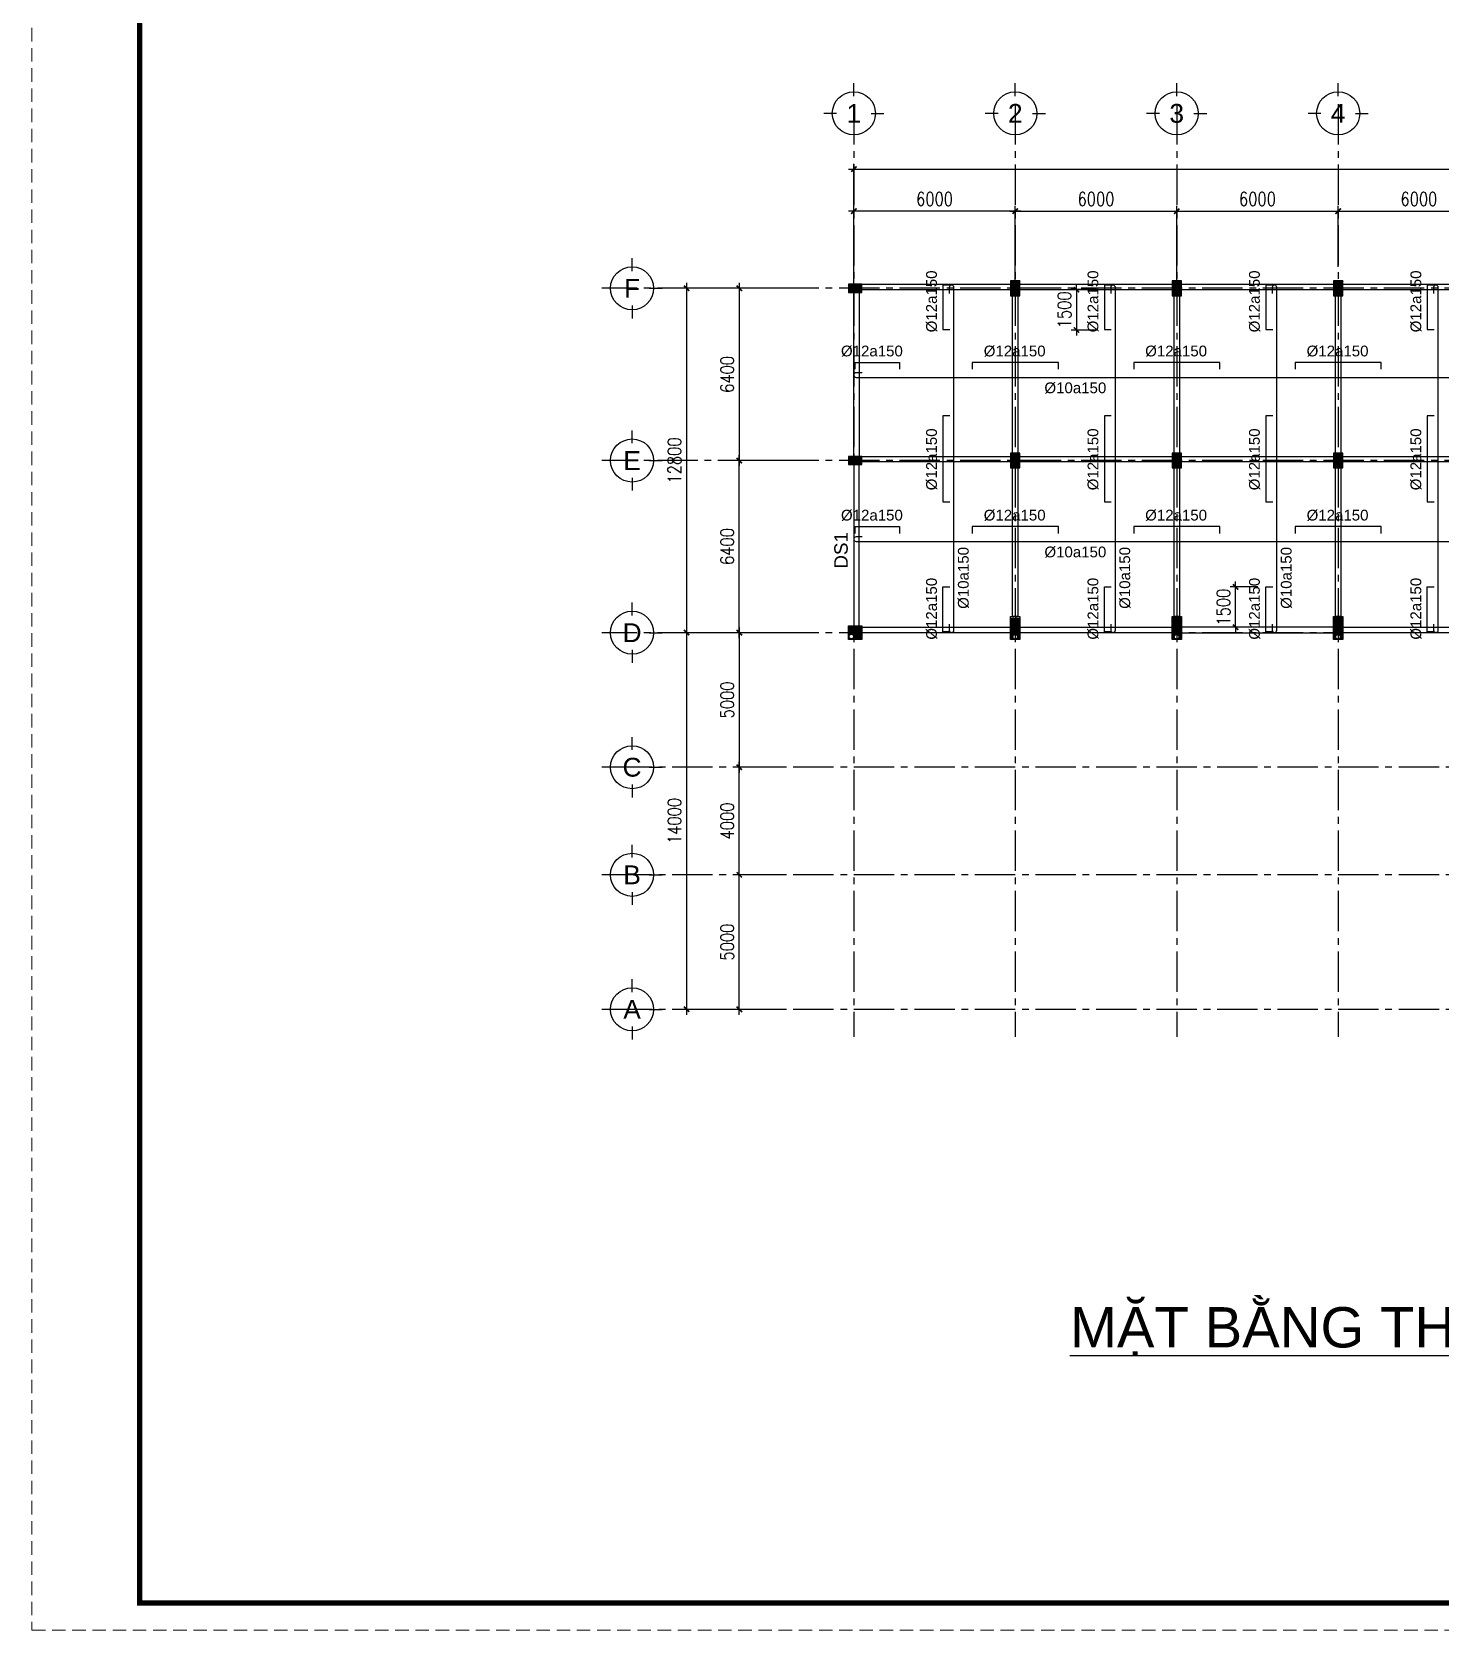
# Model space of a CAD drawing. Header units: inches. Extents: x 651127 to 1529722, y 768575 to 1021311.
# Drawn here: x 651127 to 703456, y 902511 to 961911 of the extents above; entities that cross this region are included whole.
import ezdxf
from ezdxf.enums import TextEntityAlignment as Align

# ---------------------------------------------------------------- set-up
doc = ezdxf.new("R2010")
doc.units = ezdxf.units.IN
doc.header["$LTSCALE"] = 1000
doc.header["$MEASUREMENT"] = 0
doc.linetypes.add('CENTER2', pattern=[1.125, 0.75, -0.125, 0.125, -0.125])
doc.linetypes.add('HIDDEN', pattern=[0.375, 0.25, -0.125])
doc.layers.get('DEFPOINTS').update_dxf_attribs({"color": 8, "lineweight": 9})
for name, color, linetype in [('DWGshare.com_1', 7, 'Continuous'), ('DWGshare.com_10', 7, 'Continuous'), ('DWGshare.com_15', 1, 'Continuous'), ('DWGshare.com_25', 154, 'Continuous'), ('DWGshare.com_3', 7, 'Continuous'), ('DWGshare.com_4', 8, 'CENTER2'), ('DWGshare.com_6', 40, 'Continuous')]:
    doc.layers.add(name, color=color, linetype=linetype)
doc.layers.add('DWGshare.com_23', color=147, linetype='Continuous', lineweight=0)
doc.styles.add('DWGshare.com_2', font='VHELVEB.TTF')
doc.styles.add('DWGshare.com_4', font='romans.shx', dxfattribs={"width": 0.8})
doc.styles.add('DWGshare.com_8', font='VHELVEB.TTF')
doc.dimstyles.new('DWGshare.com_5', dxfattribs={"dimscale": 200, "dimtxt": 2.5, "dimasz": 1, "dimexe": 1, "dimexo": 1.5, "dimgap": 1, "dimtad": 1, "dimdec": 0, "dimzin": 0, "dimdsep": 46, "dimtxsty": 'DWGshare.com_4', "dimblk": 'DWGshare.com_1', "dimcen": 1.5, "dimdle": 1, "dimclrd": 256, "dimclre": 256, "dimclrt": 7, "dimadec": 0, "dimazin": 0, "dimtfac": 1, "dimtdec": 0, "dimtix": 1, "dimtmove": 2, "dimatfit": 3, "dimfxl": 1, "dimtolj": 1, "dimtzin": 0, "dimarcsym": 0})
pattern_1 = [(135, (1273707.887, 972524.028), (-26.5165043, -26.5165043), [])]

# ---------------------------------------------------------------- blocks, each defined once
blk = doc.blocks.new('DWGshare.com_1')
at = {"color": 0, "linetype": 'ByBlock', "const_width": 0.3}
blk.add_lwpolyline([(-0.5, -0.5), (0.5, 0.5)], dxfattribs=at)
blk = doc.blocks.new('*D169')
at = {"layer": 'DEFPOINTS', "color": 0, "transparency": 16777216}
for p in [(693671, 955250), (687671, 952156), (693671, 952156)]:
    blk.add_point(p, dxfattribs=at)
at = {"layer": 'DWGshare.com_23', "lineweight": -2, "transparency": 16777216}
for p, q in [((687471, 955250), (693871, 955250)), ((687671, 952456), (687671, 955450)), ((693671, 952456), (693671, 955450))]:
    blk.add_line(p, q, dxfattribs=at)
at = {"layer": 'DWGshare.com_23', "lineweight": -2, "transparency": 16777216, "xscale": 200, "yscale": 200, "zscale": 200, "rotation": 180}
blk.add_blockref('DWGshare.com_1', (687671, 955250), dxfattribs=at)
at = {"layer": 'DWGshare.com_23', "lineweight": -2, "transparency": 16777216, "xscale": 200, "yscale": 200, "zscale": 200}
blk.add_blockref('DWGshare.com_1', (693671, 955250), dxfattribs=at)
at = {"layer": 'DWGshare.com_23', "color": 7, "transparency": 16777216, "insert": (690671, 955700), "char_height": 500, "attachment_point": 5, "style": 'DWGshare.com_4'}
blk.add_mtext('\\A1;6000', dxfattribs=at)
blk = doc.blocks.new('*D170')
at = {"layer": 'DEFPOINTS', "color": 0, "transparency": 16777216}
for p in [(699671, 955250), (699671, 952885), (693671, 952156)]:
    blk.add_point(p, dxfattribs=at)
at = {"layer": 'DWGshare.com_23', "lineweight": -2, "transparency": 16777216}
for p, q in [((693471, 955250), (699871, 955250)), ((693671, 952456), (693671, 955450)), ((699671, 953185), (699671, 955450))]:
    blk.add_line(p, q, dxfattribs=at)
at = {"layer": 'DWGshare.com_23', "lineweight": -2, "transparency": 16777216, "xscale": 200, "yscale": 200, "zscale": 200, "rotation": 180}
blk.add_blockref('DWGshare.com_1', (693671, 955250), dxfattribs=at)
at = {"layer": 'DWGshare.com_23', "lineweight": -2, "transparency": 16777216, "xscale": 200, "yscale": 200, "zscale": 200}
blk.add_blockref('DWGshare.com_1', (699671, 955250), dxfattribs=at)
at = {"layer": 'DWGshare.com_23', "color": 7, "transparency": 16777216, "insert": (696671, 955700), "char_height": 500, "attachment_point": 5, "style": 'DWGshare.com_4'}
blk.add_mtext('\\A1;6000', dxfattribs=at)
blk = doc.blocks.new('*D171')
at = {"layer": 'DEFPOINTS', "color": 0, "transparency": 16777216}
for p in [(705671, 955250), (699671, 952885), (705671, 952885)]:
    blk.add_point(p, dxfattribs=at)
at = {"layer": 'DWGshare.com_23', "lineweight": -2, "transparency": 16777216}
for p, q in [((699471, 955250), (705871, 955250)), ((699671, 953185), (699671, 955450)), ((705671, 953185), (705671, 955450))]:
    blk.add_line(p, q, dxfattribs=at)
at = {"layer": 'DWGshare.com_23', "lineweight": -2, "transparency": 16777216, "xscale": 200, "yscale": 200, "zscale": 200, "rotation": 180}
blk.add_blockref('DWGshare.com_1', (699671, 955250), dxfattribs=at)
at = {"layer": 'DWGshare.com_23', "lineweight": -2, "transparency": 16777216, "xscale": 200, "yscale": 200, "zscale": 200}
blk.add_blockref('DWGshare.com_1', (705671, 955250), dxfattribs=at)
at = {"layer": 'DWGshare.com_23', "color": 7, "transparency": 16777216, "insert": (702671, 955700), "char_height": 500, "attachment_point": 5, "style": 'DWGshare.com_4'}
blk.add_mtext('\\A1;6000', dxfattribs=at)
blk = doc.blocks.new('*D182')
at = {"layer": 'DEFPOINTS', "color": 0, "transparency": 16777216}
for p in [(681671, 955250), (681671, 952156), (687671, 952156)]:
    blk.add_point(p, dxfattribs=at)
at = {"layer": 'DWGshare.com_23', "lineweight": -2, "transparency": 16777216}
for p, q in [((687871, 955250), (681471, 955250)), ((681671, 952456), (681671, 955450)), ((687671, 952456), (687671, 955450))]:
    blk.add_line(p, q, dxfattribs=at)
at = {"layer": 'DWGshare.com_23', "lineweight": -2, "transparency": 16777216, "xscale": 200, "yscale": 200, "zscale": 200, "rotation": 180}
blk.add_blockref('DWGshare.com_1', (681671, 955250), dxfattribs=at)
at = {"layer": 'DWGshare.com_23', "lineweight": -2, "transparency": 16777216, "xscale": 200, "yscale": 200, "zscale": 200}
blk.add_blockref('DWGshare.com_1', (687671, 955250), dxfattribs=at)
at = {"layer": 'DWGshare.com_23', "color": 7, "transparency": 16777216, "insert": (684671, 955700), "char_height": 500, "attachment_point": 5, "style": 'DWGshare.com_4'}
blk.add_mtext('\\A1;6000', dxfattribs=at)
blk = doc.blocks.new('DWGshare.com_2')
for p, q in [((0, 320), (0, 560)), ((-320, 0), (-560, 0)), ((320, 0), (560, 0)), ((0, -320), (0, -560))]:
    blk.add_line(p, q)
blk.add_circle((0, 0), 400)
at = {"linetype": 'Continuous', "style": 'DWGshare.com_2'}
blk.add_attdef('2', text='', height=350, dxfattribs=at).set_placement((0, 0), align=Align.MIDDLE_CENTER)
blk = doc.blocks.new('*D166')
at = {"layer": 'DEFPOINTS', "color": 0, "transparency": 16777216}
for p in [(679368, 952382), (677414, 945982), (679368, 945982)]:
    blk.add_point(p, dxfattribs=at)
at = {"layer": 'DWGshare.com_23', "lineweight": -2, "transparency": 16777216}
for p, q in [((679068, 952382), (677214, 952382)), ((677414, 952582), (677414, 945782)), ((679068, 945982), (677214, 945982))]:
    blk.add_line(p, q, dxfattribs=at)
at = {"layer": 'DWGshare.com_23', "lineweight": -2, "transparency": 16777216, "xscale": 200, "yscale": 200, "zscale": 200}
for p, rotation in [((677414, 952382), 90), ((677414, 945982), 270)]:
    blk.add_blockref('DWGshare.com_1', p, dxfattribs=dict(at, rotation=rotation))
at = {"layer": 'DWGshare.com_23', "color": 7, "transparency": 16777216, "insert": (676964, 949182), "char_height": 500, "attachment_point": 5, "rotation": 90, "style": 'DWGshare.com_4'}
blk.add_mtext('\\A1;6400', dxfattribs=at)
blk = doc.blocks.new('*D167')
at = {"layer": 'DEFPOINTS', "color": 0, "transparency": 16777216}
for p in [(677414, 945982), (679368, 945982), (679368, 939582)]:
    blk.add_point(p, dxfattribs=at)
at = {"layer": 'DWGshare.com_23', "lineweight": -2, "transparency": 16777216}
for p, q in [((679068, 945982), (677214, 945982)), ((677414, 939382), (677414, 946182)), ((679068, 939582), (677214, 939582))]:
    blk.add_line(p, q, dxfattribs=at)
at = {"layer": 'DWGshare.com_23', "lineweight": -2, "transparency": 16777216, "xscale": 200, "yscale": 200, "zscale": 200}
for p, rotation in [((677414, 945982), 90), ((677414, 939582), 270)]:
    blk.add_blockref('DWGshare.com_1', p, dxfattribs=dict(at, rotation=rotation))
at = {"layer": 'DWGshare.com_23', "color": 7, "transparency": 16777216, "insert": (676964, 942782), "char_height": 500, "attachment_point": 5, "rotation": 90, "style": 'DWGshare.com_4'}
blk.add_mtext('\\A1;6400', dxfattribs=at)
blk = doc.blocks.new('*D168')
at = {"layer": 'DEFPOINTS', "color": 0, "transparency": 16777216}
for p in [(679068, 952382), (675455, 939582), (679068, 939582)]:
    blk.add_point(p, dxfattribs=at)
at = {"layer": 'DWGshare.com_23', "lineweight": -2, "transparency": 16777216}
for p, q in [((678768, 952382), (675255, 952382)), ((675455, 952582), (675455, 939382)), ((678768, 939582), (675255, 939582))]:
    blk.add_line(p, q, dxfattribs=at)
at = {"layer": 'DWGshare.com_23', "lineweight": -2, "transparency": 16777216, "xscale": 200, "yscale": 200, "zscale": 200}
for p, rotation in [((675455, 952382), 90), ((675455, 939582), 270)]:
    blk.add_blockref('DWGshare.com_1', p, dxfattribs=dict(at, rotation=rotation))
at = {"layer": 'DWGshare.com_23', "color": 7, "transparency": 16777216, "insert": (675005, 945982), "char_height": 500, "attachment_point": 5, "rotation": 90, "style": 'DWGshare.com_4'}
blk.add_mtext('\\A1;12800', dxfattribs=at)
blk = doc.blocks.new('*D192')
at = {"layer": 'DEFPOINTS', "color": 0, "transparency": 16777216}
for p in [(679368, 939582), (677414, 934582), (679368, 934582)]:
    blk.add_point(p, dxfattribs=at)
at = {"layer": 'DWGshare.com_23', "lineweight": -2, "transparency": 16777216}
for p, q in [((677414, 939782), (677414, 934382)), ((679068, 939582), (677214, 939582)), ((679068, 934582), (677214, 934582))]:
    blk.add_line(p, q, dxfattribs=at)
at = {"layer": 'DWGshare.com_23', "lineweight": -2, "transparency": 16777216, "xscale": 200, "yscale": 200, "zscale": 200}
for p, rotation in [((677414, 939582), 90), ((677414, 934582), 270)]:
    blk.add_blockref('DWGshare.com_1', p, dxfattribs=dict(at, rotation=rotation))
at = {"layer": 'DWGshare.com_23', "color": 7, "transparency": 16777216, "insert": (676964, 937082), "char_height": 500, "attachment_point": 5, "rotation": 90, "style": 'DWGshare.com_4'}
blk.add_mtext('\\A1;5000', dxfattribs=at)
blk = doc.blocks.new('*D193')
at = {"layer": 'DEFPOINTS', "color": 0, "transparency": 16777216}
for p in [(677414, 934582), (679368, 934582), (679368, 930582)]:
    blk.add_point(p, dxfattribs=at)
at = {"layer": 'DWGshare.com_23', "lineweight": -2, "transparency": 16777216}
for p, q in [((679068, 934582), (677214, 934582)), ((677414, 930382), (677414, 934782)), ((679068, 930582), (677214, 930582))]:
    blk.add_line(p, q, dxfattribs=at)
at = {"layer": 'DWGshare.com_23', "lineweight": -2, "transparency": 16777216, "xscale": 200, "yscale": 200, "zscale": 200}
for p, rotation in [((677414, 934582), 90), ((677414, 930582), 270)]:
    blk.add_blockref('DWGshare.com_1', p, dxfattribs=dict(at, rotation=rotation))
at = {"layer": 'DWGshare.com_23', "color": 7, "transparency": 16777216, "insert": (676964, 932582), "char_height": 500, "attachment_point": 5, "rotation": 90, "style": 'DWGshare.com_4'}
blk.add_mtext('\\A1;4000', dxfattribs=at)
blk = doc.blocks.new('*D194')
at = {"layer": 'DEFPOINTS', "color": 0, "transparency": 16777216}
for p in [(677414, 930582), (679368, 930582), (679368, 925582)]:
    blk.add_point(p, dxfattribs=at)
at = {"layer": 'DWGshare.com_23', "lineweight": -2, "transparency": 16777216}
for p, q in [((679068, 930582), (677214, 930582)), ((677414, 925382), (677414, 930782)), ((679068, 925582), (677214, 925582))]:
    blk.add_line(p, q, dxfattribs=at)
at = {"layer": 'DWGshare.com_23', "lineweight": -2, "transparency": 16777216, "xscale": 200, "yscale": 200, "zscale": 200}
for p, rotation in [((677414, 930582), 90), ((677414, 925582), 270)]:
    blk.add_blockref('DWGshare.com_1', p, dxfattribs=dict(at, rotation=rotation))
at = {"layer": 'DWGshare.com_23', "color": 7, "transparency": 16777216, "insert": (676964, 928082), "char_height": 500, "attachment_point": 5, "rotation": 90, "style": 'DWGshare.com_4'}
blk.add_mtext('\\A1;5000', dxfattribs=at)
blk = doc.blocks.new('*D195')
at = {"layer": 'DEFPOINTS', "color": 0, "transparency": 16777216}
for p in [(677409, 939582), (675455, 925582), (679068, 925582)]:
    blk.add_point(p, dxfattribs=at)
at = {"layer": 'DWGshare.com_23', "lineweight": -2, "transparency": 16777216}
for p, q in [((675455, 939782), (675455, 925382)), ((677109, 939582), (675255, 939582)), ((678768, 925582), (675255, 925582))]:
    blk.add_line(p, q, dxfattribs=at)
at = {"layer": 'DWGshare.com_23', "lineweight": -2, "transparency": 16777216, "xscale": 200, "yscale": 200, "zscale": 200}
for p, rotation in [((675455, 939582), 90), ((675455, 925582), 270)]:
    blk.add_blockref('DWGshare.com_1', p, dxfattribs=dict(at, rotation=rotation))
at = {"layer": 'DWGshare.com_23', "color": 7, "transparency": 16777216, "insert": (675005, 932582), "char_height": 500, "attachment_point": 5, "rotation": 90, "style": 'DWGshare.com_4'}
blk.add_mtext('\\A1;14000', dxfattribs=at)
blk = doc.blocks.new('*D196')
at = {"layer": 'DEFPOINTS', "color": 0, "transparency": 16777216}
for p in [(777671, 956813), (681671, 953953), (777671, 953185)]:
    blk.add_point(p, dxfattribs=at)
at = {"layer": 'DWGshare.com_23', "lineweight": -2, "transparency": 16777216}
for p, q in [((681671, 954253), (681671, 957013)), ((777671, 953485), (777671, 957013)), ((681471, 956813), (777871, 956813))]:
    blk.add_line(p, q, dxfattribs=at)
at = {"layer": 'DWGshare.com_23', "lineweight": -2, "transparency": 16777216, "xscale": 200, "yscale": 200, "zscale": 200, "rotation": 180}
blk.add_blockref('DWGshare.com_1', (681671, 956813), dxfattribs=at)
at = {"layer": 'DWGshare.com_23', "lineweight": -2, "transparency": 16777216, "xscale": 200, "yscale": 200, "zscale": 200}
blk.add_blockref('DWGshare.com_1', (777671, 956813), dxfattribs=at)
at = {"layer": 'DWGshare.com_23', "color": 7, "transparency": 16777216, "insert": (729671, 957263), "char_height": 500, "attachment_point": 5, "style": 'DWGshare.com_4'}
blk.add_mtext('\\A1;96000', dxfattribs=at)
blk = doc.blocks.new('*D1157')
at = {"layer": 'DEFPOINTS', "color": 0, "transparency": 16777216}
for p in [(695856, 941282), (696983, 941282), (696983, 939782)]:
    blk.add_point(p, dxfattribs=at)
at = {"layer": 'DWGshare.com_23', "lineweight": -2, "transparency": 16777216}
for p, q in [((696683, 941282), (695656, 941282)), ((695856, 941282), (695856, 941482)), ((695856, 939782), (695856, 941282)), ((696683, 939782), (695656, 939782)), ((695856, 939782), (695856, 939582))]:
    blk.add_line(p, q, dxfattribs=at)
at = {"layer": 'DWGshare.com_23', "lineweight": -2, "transparency": 16777216, "xscale": 200, "yscale": 200, "zscale": 200}
for p, rotation in [((695856, 941282), 270), ((695856, 939782), 90)]:
    blk.add_blockref('DWGshare.com_1', p, dxfattribs=dict(at, rotation=rotation))
at = {"layer": 'DWGshare.com_23', "color": 7, "transparency": 16777216, "insert": (695405, 940532), "char_height": 500, "attachment_point": 5, "rotation": 90, "style": 'DWGshare.com_4'}
blk.add_mtext('\\A1;1500', dxfattribs=at)
blk = doc.blocks.new('*D1161')
at = {"layer": 'DEFPOINTS', "color": 0, "transparency": 16777216}
for p in [(690983, 952332), (689946, 950832), (690983, 950832)]:
    blk.add_point(p, dxfattribs=at)
at = {"layer": 'DWGshare.com_23', "lineweight": -2, "transparency": 16777216}
for p, q in [((690683, 952332), (689746, 952332)), ((689946, 952332), (689946, 952532)), ((689946, 952332), (689946, 950832)), ((690683, 950832), (689746, 950832)), ((689946, 950832), (689946, 950632))]:
    blk.add_line(p, q, dxfattribs=at)
at = {"layer": 'DWGshare.com_23', "lineweight": -2, "transparency": 16777216, "xscale": 200, "yscale": 200, "zscale": 200}
for p, rotation in [((689946, 952332), 270), ((689946, 950832), 90)]:
    blk.add_blockref('DWGshare.com_1', p, dxfattribs=dict(at, rotation=rotation))
at = {"layer": 'DWGshare.com_23', "color": 7, "transparency": 16777216, "insert": (689496, 951582), "char_height": 500, "attachment_point": 5, "rotation": 90, "style": 'DWGshare.com_4'}
blk.add_mtext('\\A1;1500', dxfattribs=at)

msp = doc.modelspace()

# ---------------------------------------------------------------- hatches: boundary and pattern name
at = {"layer": 'DWGshare.com_25'}
h = msp.add_hatch(dxfattribs=at)
h.set_pattern_fill('ANSI31', color=256, scale=10, style=0)
h.set_pattern_definition([(45, (669811.284, 1015519.668), (-22.45064, 22.45064), [])])
h.paths.add_polyline_path([(681470.6, 952231.7), (681970.6, 952231.7), (681970.6, 952531.7), (681470.6, 952531.7)])
h = msp.add_hatch(dxfattribs=at)
h.set_pattern_fill('ANSI31', color=256, scale=10, angle=90, style=0)
h.set_pattern_definition([(135, (759428.22, 782598.22), (-22.4506403, -22.4506403), [])])
h.paths.add_polyline_path([(687845.6, 952656.7), (687495.6, 952656.7), (687495.6, 952106.7), (687845.6, 952106.7)])
h = msp.add_hatch(dxfattribs=at)
h.set_pattern_fill('ANSI31', color=256, scale=10, angle=90, style=0)
h.set_pattern_definition([(135, (765428.22, 782598.22), (-22.4506403, -22.4506403), [])])
h.paths.add_polyline_path([(693845.6, 952656.7), (693495.6, 952656.7), (693495.6, 952106.7), (693845.6, 952106.7)])
h = msp.add_hatch(dxfattribs=at)
h.set_pattern_fill('ANSI31', color=256, scale=10, angle=90, style=0)
h.set_pattern_definition([(135, (771428.22, 782598.22), (-22.4506403, -22.4506403), [])])
h.paths.add_polyline_path([(699845.6, 952656.7), (699495.6, 952656.7), (699495.6, 952106.7), (699845.6, 952106.7)])
h = msp.add_hatch(dxfattribs=at)
h.set_pattern_fill('ANSI31', color=256, scale=10, angle=90, style=0)
h.set_pattern_definition([(135, (759428.22, 776198.22), (-22.4506403, -22.4506403), [])])
h.paths.add_polyline_path([(687845.6, 946256.7), (687495.6, 946256.7), (687495.6, 945706.7), (687845.6, 945706.7)])
h = msp.add_hatch(dxfattribs=at)
h.set_pattern_fill('ANSI31', color=256, scale=10, angle=90, style=0)
h.set_pattern_definition([(135, (765428.22, 776198.22), (-22.4506403, -22.4506403), [])])
h.paths.add_polyline_path([(693845.6, 946256.7), (693495.6, 946256.7), (693495.6, 945706.7), (693845.6, 945706.7)])
h = msp.add_hatch(dxfattribs=at)
h.set_pattern_fill('ANSI31', color=256, scale=10, angle=90, style=0)
h.set_pattern_definition([(135, (771428.22, 776198.22), (-22.4506403, -22.4506403), [])])
h.paths.add_polyline_path([(699845.6, 946256.7), (699495.6, 946256.7), (699495.6, 945706.7), (699845.6, 945706.7)])
h = msp.add_hatch(dxfattribs=at)
h.set_pattern_fill('ANSI31', color=256, scale=10, angle=90, style=0)
h.set_pattern_definition([(135, (771428.22, 776198.22), (-22.4506403, -22.4506403), [])])
h.paths.add_polyline_path([(699845.6, 946256.7), (699495.6, 946256.7), (699495.6, 945706.7), (699845.6, 945706.7)])
h = msp.add_hatch(dxfattribs=at)
h.set_pattern_fill('ANSI31', color=256, scale=10, style=0)
h.set_pattern_definition([(45, (669811.284, 1009119.668), (-22.45064, 22.45064), [])])
h.paths.add_polyline_path([(681470.6, 945831.7), (681970.6, 945831.7), (681970.6, 946131.7), (681470.6, 946131.7)])
h = msp.add_hatch(dxfattribs=at)
h.set_pattern_fill('ANSI31', color=256, scale=300, angle=90, style=0)
h.set_pattern_definition(pattern_1)
h.paths.add_polyline_path([(681970.6, 939581.7), (681670.6, 939581.7), (681670.6, 939331.7), (681970.6, 939331.7)])
h.paths.add_polyline_path([(681970.6, 939731.7), (681970.6, 939831.7), (681670.6, 939831.7), (681670.6, 939581.7), (681970.6, 939581.7)])
h.paths.add_polyline_path([(681670.6, 939831.7), (681470.6, 939831.7), (681470.6, 939581.7), (681670.6, 939581.7)])
h.paths.add_polyline_path([(681670.6, 939581.7), (681470.6, 939581.7), (681470.6, 939331.7), (681670.6, 939331.7)])
h.paths.add_polyline_path([(681663.6, 939440.7, -1), (681495.6, 939440.7, -1)], flags=16)
h = msp.add_hatch(dxfattribs=at)
h.set_pattern_fill('ANSI31', color=256, scale=300, style=0)
h.set_pattern_definition([(45, (1249707.887, 972524.028), (-26.5165043, 26.5165043), [])])
h.paths.add_polyline_path([(687845.6, 939581.7), (687670.6, 939581.7), (687670.6, 939513, -0.3957177), (687749.3, 939429.2, -0.3957177), (687670.6, 939345.3), (687670.6, 939331.7), (687845.6, 939331.7)])
h.paths.add_polyline_path([(687845.6, 939781.7), (687845.6, 940131.7), (687670.6, 940131.7), (687670.6, 939581.7), (687845.6, 939581.7)])
h.paths.add_polyline_path([(687670.6, 940131.7), (687495.6, 940131.7), (687495.6, 939581.7), (687670.6, 939581.7)])
h.paths.add_polyline_path([(687670.6, 939581.7), (687495.6, 939581.7), (687495.6, 939331.7), (687670.6, 939331.7), (687670.6, 939345.3, -0.4329545), (687581.3, 939429.2, -0.4329545), (687670.6, 939513)])
h = msp.add_hatch(dxfattribs=at)
h.set_pattern_fill('ANSI31', color=256, scale=300, angle=90, style=0)
h.set_pattern_definition(pattern_1)
h.paths.add_polyline_path([(693845.6, 940181.7), (693670.6, 940181.7), (693670.6, 939581.7), (693845.6, 939581.7)])
h.paths.add_polyline_path([(693670.6, 940181.7), (693495.6, 940181.7), (693495.6, 939581.7), (693670.6, 939581.7)])
h.paths.add_polyline_path([(693670.6, 939513), (693670.6, 939581.7), (693495.6, 939581.7), (693495.6, 939331.7), (693670.6, 939331.7), (693670.6, 939345.3, -0.4329545), (693581.3, 939429.2, -0.4329545)])
h.paths.add_polyline_path([(693845.6, 939581.7), (693670.6, 939581.7), (693670.6, 939513, -0.3957177), (693749.3, 939429.2, -0.3957177), (693670.6, 939345.3), (693670.6, 939331.7), (693845.6, 939331.7)])
h = msp.add_hatch(dxfattribs=at)
h.set_pattern_fill('ANSI31', color=256, scale=300, angle=90, style=0)
h.set_pattern_definition(pattern_1)
h.paths.add_polyline_path([(699845.6, 940181.7), (699670.6, 940181.7), (699670.6, 939581.7), (699845.6, 939581.7)])
h.paths.add_polyline_path([(699670.6, 940181.7), (699495.6, 940181.7), (699495.6, 939581.7), (699670.6, 939581.7)])
h.paths.add_polyline_path([(699670.6, 939581.7), (699495.6, 939581.7), (699495.6, 939331.7), (699670.6, 939331.7), (699670.6, 939345.3, -0.4329545), (699581.3, 939429.2, -0.4329545), (699670.6, 939513)])
h.paths.add_polyline_path([(699845.6, 939581.7), (699670.6, 939581.7), (699670.6, 939513, -0.3957177), (699749.3, 939429.2, -0.3957177), (699670.6, 939345.3), (699670.6, 939331.7), (699845.6, 939331.7)])

# ---------------------------------------------------------------- linework, layer by layer
at = {"layer": 'DEFPOINTS', "linetype": 'HIDDEN', "ltscale": 2}
msp.add_lwpolyline([(651126.5, 902510.6), (819326.5, 902510.6), (819326.5, 1021310.6), (651126.5, 1021310.6)], close=True, dxfattribs=at)
at = {"layer": 'DWGshare.com_1', "const_width": 200}
msp.add_lwpolyline([(655126.5, 903510.6), (818326.5, 903510.6), (818326.5, 1020310.6), (655126.5, 1020310.6)], close=True, dxfattribs=at)
at = {"layer": 'DWGshare.com_15'}
for centre in [(681579.6, 939440.7), (687665.3, 939429.2), (693665.3, 939429.2), (699665.3, 939429.2)]:
    msp.add_circle(centre, 84, dxfattribs=at)
at = {"layer": 'DWGshare.com_3'}
msp.add_line((681970.6, 939531.7), (681970.6, 939731.7), dxfattribs=at)
msp.add_line((681970.6, 939531.7), (681970.6, 939731.7), dxfattribs=at)
for points in [[(681470.6, 952231.7), (681970.6, 952231.7), (681970.6, 952531.7), (681470.6, 952531.7)], [(681670.6, 952231.7), (681870.6, 952231.7), (681870.6, 946131.7), (681670.6, 946131.7)], [(687845.6, 952656.7), (687495.6, 952656.7), (687495.6, 952106.7), (687845.6, 952106.7)], [(687845.6, 952656.7), (687495.6, 952656.7), (687495.6, 952106.7), (687845.6, 952106.7)], [(693845.6, 952656.7), (693495.6, 952656.7), (693495.6, 952106.7), (693845.6, 952106.7)], [(693845.6, 952656.7), (693495.6, 952656.7), (693495.6, 952106.7), (693845.6, 952106.7)], [(699845.6, 952656.7), (699495.6, 952656.7), (699495.6, 952106.7), (699845.6, 952106.7)], [(699845.6, 952656.7), (699495.6, 952656.7), (699495.6, 952106.7), (699845.6, 952106.7)], [(687770.6, 946256.7), (687570.6, 946256.7), (687570.6, 952106.7), (687770.6, 952106.7)], [(693770.6, 946256.7), (693570.6, 946256.7), (693570.6, 952106.7), (693770.6, 952106.7)], [(699770.6, 946256.7), (699570.6, 946256.7), (699570.6, 952106.7), (699770.6, 952106.7)], [(687845.6, 946256.7), (687495.6, 946256.7), (687495.6, 945706.7), (687845.6, 945706.7)], [(687845.6, 946256.7), (687495.6, 946256.7), (687495.6, 945706.7), (687845.6, 945706.7)], [(693845.6, 946256.7), (693495.6, 946256.7), (693495.6, 945706.7), (693845.6, 945706.7)], [(693845.6, 946256.7), (693495.6, 946256.7), (693495.6, 945706.7), (693845.6, 945706.7)], [(699845.6, 946256.7), (699495.6, 946256.7), (699495.6, 945706.7), (699845.6, 945706.7)], [(699845.6, 946256.7), (699495.6, 946256.7), (699495.6, 945706.7), (699845.6, 945706.7)], [(699845.6, 946256.7), (699495.6, 946256.7), (699495.6, 945706.7), (699845.6, 945706.7)], [(699845.6, 946256.7), (699495.6, 946256.7), (699495.6, 945706.7), (699845.6, 945706.7)], [(681470.6, 945831.7), (681970.6, 945831.7), (681970.6, 946131.7), (681470.6, 946131.7)], [(681670.6, 939831.7), (681870.6, 939831.7), (681870.6, 945831.7), (681670.6, 945831.7)], [(687770.6, 940181.7), (687570.6, 940181.7), (687570.6, 945956.7), (687770.6, 945956.7)], [(693770.6, 940181.7), (693570.6, 940181.7), (693570.6, 945706.7), (693770.6, 945706.7)], [(699770.6, 940181.7), (699570.6, 940181.7), (699570.6, 945956.7), (699770.6, 945956.7)], [(681470.6, 939831.7), (681970.6, 939831.7), (681970.6, 939331.7), (681470.6, 939331.7)], [(687495.6, 940181.7), (687845.6, 940181.7), (687845.6, 939331.7), (687495.6, 939331.7)], [(687495.6, 940181.7), (687845.6, 940181.7), (687845.6, 939331.7), (687495.6, 939331.7)], [(693495.6, 940181.7), (693845.6, 940181.7), (693845.6, 939331.7), (693495.6, 939331.7)], [(693495.6, 940181.7), (693845.6, 940181.7), (693845.6, 939331.7), (693495.6, 939331.7)], [(699495.6, 939581.7), (699495.6, 939781.7), (693845.6, 939781.7), (693845.6, 939581.7)], [(699495.6, 940181.7), (699845.6, 940181.7), (699845.6, 939331.7), (699495.6, 939331.7)], [(699495.6, 940181.7), (699845.6, 940181.7), (699845.6, 939331.7), (699495.6, 939331.7)], [(699845.6, 939581.7), (699845.6, 939781.7), (705495.6, 939781.7), (705495.6, 939581.7)]]:
    msp.add_lwpolyline(points, close=True, dxfattribs=at)
for points in [[(681970.6, 952531.7), (687495.6, 952531.7), (687495.6, 952331.7), (681970.6, 952331.7)], [(687845.6, 952531.7), (693495.6, 952531.7), (693495.6, 952331.7), (687845.6, 952331.7)], [(693845.6, 952531.7), (699495.6, 952531.7), (699495.6, 952331.7), (693845.6, 952331.7)], [(699845.6, 952531.7), (705495.6, 952531.7), (705495.6, 952331.7), (699845.6, 952331.7)], [(681970.6, 946131.7), (687495.6, 946131.7), (687495.6, 945931.7), (681970.6, 945931.7)], [(687845.6, 946131.7), (693495.6, 946131.7), (693495.6, 945931.7), (687845.6, 945931.7)], [(693845.6, 946131.7), (699495.6, 946131.7), (699495.6, 945931.7), (693845.6, 945931.7)], [(699845.6, 946131.7), (705495.6, 946131.7), (705495.6, 945931.7), (699845.6, 945931.7)], [(681970.6, 939781.7), (687495.6, 939781.7)], [(681970.6, 939531.7), (681970.6, 939531.7), (681970.6, 939731.7), (681970.6, 939731.7)], [(687845.6, 939781.7), (693495.6, 939781.7), (693495.6, 939581.7), (687845.6, 939581.7)], [(687495.6, 939581.7), (681970.6, 939581.7)]]:
    msp.add_lwpolyline(points, dxfattribs=at)
at = {"layer": 'DWGshare.com_3', "color": 1}
for points in [[(685236.5, 952495.7), (684982.8, 952495.7), (684982.8, 950847.2), (685236.5, 950847.2)], [(691236.5, 952495.7), (690982.8, 952495.7), (690982.8, 950847.2), (691236.5, 950847.2)], [(697236.5, 952495.7), (696982.8, 952495.7), (696982.8, 950847.2), (697236.5, 950847.2)], [(703236.5, 952495.7), (702982.8, 952495.7), (702982.8, 950847.2), (703236.5, 950847.2)], [(681722, 949372.4), (681722, 949626.2), (683370.6, 949626.2), (683370.6, 949372.4)], [(689270.6, 949372.4), (689270.6, 949626.2), (686070.6, 949626.2), (686070.6, 949372.4)], [(695270.6, 949372.4), (695270.6, 949626.2), (692070.6, 949626.2), (692070.6, 949372.4)], [(701270.6, 949372.4), (701270.6, 949626.2), (698070.6, 949626.2), (698070.6, 949372.4)], [(685236.5, 947647.2), (684982.8, 947647.2), (684982.8, 944447.2), (685236.5, 944447.2)], [(691236.5, 947647.2), (690982.8, 947647.2), (690982.8, 944447.2), (691236.5, 944447.2)], [(697236.5, 947647.2), (696982.8, 947647.2), (696982.8, 944447.2), (697236.5, 944447.2)], [(703236.5, 947647.2), (702982.8, 947647.2), (702982.8, 944447.2), (703236.5, 944447.2)], [(681722, 943271.3), (681722, 943525), (683370.6, 943525), (683370.6, 943271.3)], [(689270.6, 943271.3), (689270.6, 943525), (686070.6, 943525), (686070.6, 943271.3)], [(695270.6, 943271.3), (695270.6, 943525), (692070.6, 943525), (692070.6, 943271.3)], [(701270.6, 943271.3), (701270.6, 943525), (698070.6, 943525), (698070.6, 943271.3)], [(685236.5, 939607.8), (684982.8, 939607.8), (684982.8, 941281.7), (685236.5, 941281.7)], [(691236.5, 939607.8), (690982.8, 939607.8), (690982.8, 941281.7), (691236.5, 941281.7)], [(697236.5, 939607.8), (696982.8, 939607.8), (696982.8, 941281.7), (697236.5, 941281.7)], [(703236.5, 939607.8), (702982.8, 939607.8), (702982.8, 941281.7), (703236.5, 941281.7)]]:
    msp.add_lwpolyline(points, dxfattribs=at)
for points in [[(685218.3, 939903.9), (685218.3, 939677.7, 1), (685389, 939677.7), (685389, 952416.7, 1), (685218.3, 952416.7), (685218.3, 952190.6)], [(691218.3, 939903.9), (691218.3, 939677.7, 1), (691389, 939677.7), (691389, 952416.7, 1), (691218.3, 952416.7), (691218.3, 952190.6)], [(697218.3, 939903.9), (697218.3, 939677.7, 1), (697389, 939677.7), (697389, 952416.7, 1), (697218.3, 952416.7), (697218.3, 952190.6)], [(703218.3, 939903.9), (703218.3, 939677.7, 1), (703389, 939677.7), (703389, 952416.7, 1), (703218.3, 952416.7), (703218.3, 952190.6)], [(681979.8, 949243.2), (681753.6, 949243.2, 1), (681753.6, 949072.4), (777566.2, 949072.4, 1), (777566.2, 949243.2), (777340, 949243.2)], [(681979.8, 943142), (681753.6, 943142, 1), (681753.6, 942971.3), (777566.2, 942971.3, 1), (777566.2, 943142), (777340, 943142)]]:
    msp.add_lwpolyline(points, format="xyb", dxfattribs=at)
at = {"layer": 'DWGshare.com_4', "ltscale": 2}
for p, q in [((681670.6, 959232.9), (681670.6, 924556.9)), ((687670.6, 959232.9), (687670.6, 924556.9)), ((693670.6, 959232.9), (693670.6, 924556.9)), ((699670.6, 959232.9), (699670.6, 924556.9)), ((783870.5, 952381.7), (672309.3, 952381.7)), ((783870.5, 945981.7), (672309.3, 945981.7)), ((783870.5, 939581.7), (672309.3, 939581.7)), ((759670.6, 934581.7), (672309.3, 934581.7)), ((759670.6, 930581.7), (672309.3, 930581.7)), ((759670.6, 925581.7), (672309.3, 925581.7))]:
    msp.add_line(p, q, dxfattribs=at)

# ---------------------------------------------------------------- block references
at = {"layer": 'DWGshare.com_6', "linetype": 'CENTER2', "xscale": 2, "yscale": 2, "zscale": 2}
for p, values in [((681670.6, 958885.3), {'2': '1'}), ((687670.6, 958885.3), {'2': '2'}), ((693670.6, 958885.3), {'2': '3'}), ((699670.6, 958885.3), {'2': '4'}), ((673429.3, 952381.7), {'2': 'F'}), ((673429.3, 945981.7), {'2': 'E'}), ((673429.3, 939581.7), {'2': 'D'}), ((673429.3, 934581.7), {'2': 'C'}), ((673429.3, 930581.7), {'2': 'B'}), ((673429.3, 925581.7), {'2': 'A'})]:
    msp.add_blockref('DWGshare.com_2', p, dxfattribs=at).add_auto_attribs(values)

# ---------------------------------------------------------------- texts
at = {"layer": 'DWGshare.com_10', "style": 'DWGshare.com_8'}
for s, height, p in [('Þ12a150', 400, (684556.6, 951895.8)), ('Þ12a150', 400, (690556.6, 951895.8)), ('Þ12a150', 400, (696556.6, 951895.8)), ('Þ12a150', 400, (702556.6, 951895.8)), ('Þ12a150', 400, (684556.6, 946024.2)), ('Þ12a150', 400, (690556.6, 946024.2)), ('Þ12a150', 400, (696556.6, 946024.2)), ('Þ12a150', 400, (702556.6, 946024.2)), ('DS1', 500, (681193.7, 942641.5)), ('Þ10a150', 400, (685738.5, 941617.4)), ('Þ10a150', 400, (691738.5, 941617.4)), ('Þ10a150', 400, (697738.5, 941617.4)), ('Þ12a150', 400, (684556.6, 940471.7)), ('Þ12a150', 400, (690556.6, 940471.7)), ('Þ12a150', 400, (696556.6, 940471.7)), ('Þ12a150', 400, (702556.6, 940471.7))]:
    msp.add_text(s, height=height, rotation=90, dxfattribs=at).set_placement(p, align=Align.MIDDLE)
at = {"layer": 'DWGshare.com_10'}
for s, height, style, p in [('Þ12a150', 400, 'DWGshare.com_8', (682342, 950052.4)), ('Þ12a150', 400, 'DWGshare.com_8', (687647.5, 950052.4)), ('Þ12a150', 400, 'DWGshare.com_8', (693647.5, 950052.4)), ('Þ12a150', 400, 'DWGshare.com_8', (699647.5, 950052.4)), ('Þ10a150', 400, 'DWGshare.com_8', (689902.5, 948683.5)), ('Þ12a150', 400, 'DWGshare.com_8', (682342, 943951.2)), ('Þ12a150', 400, 'DWGshare.com_8', (687647.5, 943951.2)), ('Þ12a150', 400, 'DWGshare.com_8', (693647.5, 943951.2)), ('Þ12a150', 400, 'DWGshare.com_8', (699647.5, 943951.2)), ('Þ10a150', 400, 'DWGshare.com_8', (689902.5, 942582.4)), ('%%UMAËT BAÈNG THEÙP SAØN LÖÛNG TRONG XÖÔÛNG SAÛN XUAÁT TAÏI CAO TRÌNH +4.500', 1500, 'DWGshare.com_2', (729498.5, 913824))]:
    msp.add_text(s, height=height, dxfattribs=dict(at, style=style)).set_placement(p, align=Align.MIDDLE)

# ---------------------------------------------------------------- dimensions: what is measured, and where the dimension line sits
at = {"layer": 'DWGshare.com_23'}
for base, p1, p2, picture, middle in [((777670.6, 956813.1), (681670.6, 953953.1), (777670.6, 953184.5), '*D196', (729670.6, 957263.1)), ((693670.6, 955249.9), (687670.6, 952156.4), (693670.6, 952156.4), '*D169', (690670.6, 955699.9)), ((699670.6, 955249.9), (693670.6, 952156.4), (699670.6, 952884.5), '*D170', (696670.6, 955699.9)), ((705670.6, 955249.9), (699670.6, 952884.5), (705670.6, 952884.5), '*D171', (702670.6, 955699.9))]:
    dim = msp.add_linear_dim(base=base, p1=p1, p2=p2, dimstyle='DWGshare.com_5', dxfattribs=at)
    dim.commit()
    dim.dimension.update_dxf_attribs({"geometry": picture, "text_midpoint": middle})
for base, p1, p2, angle, picture, middle in [((681670.6, 955249.9), (687670.6, 952156.4), (681670.6, 952156.4), 180, '*D182', (684670.6, 955699.9)), ((675455, 939581.7), (679067.7, 952381.7), (679067.7, 939581.7), 90, '*D168', (675005, 945981.7)), ((677413.7, 945981.7), (679367.7, 952381.7), (679367.7, 945981.7), 90, '*D166', (676963.7, 949181.7)), ((689946.5, 950831.7), (690982.8, 952331.7), (690982.8, 950831.7), 90, '*D1161', (689496.5, 951581.7)), ((677413.7, 945981.7), (679367.7, 939581.7), (679367.7, 945981.7), 270, '*D167', (676963.7, 942781.7)), ((695855.5, 941281.7), (696982.8, 939781.7), (696982.8, 941281.7), 90, '*D1157', (695405.5, 940531.7)), ((675455, 925581.7), (677408.9, 939581.7), (679067.7, 925581.7), 90, '*D195', (675005, 932581.7)), ((677413.7, 934581.7), (679367.7, 939581.7), (679367.7, 934581.7), 90, '*D192', (676963.7, 937081.7)), ((677413.7, 934581.7), (679367.7, 930581.7), (679367.7, 934581.7), 270, '*D193', (676963.7, 932581.7)), ((677413.7, 930581.7), (679367.7, 925581.7), (679367.7, 930581.7), 270, '*D194', (676963.7, 928081.7))]:
    dim = msp.add_linear_dim(base=base, p1=p1, p2=p2, angle=angle, dimstyle='DWGshare.com_5', dxfattribs=at)
    dim.commit()
    dim.dimension.update_dxf_attribs({"geometry": picture, "text_midpoint": middle})

doc.saveas('drawing.dxf')
